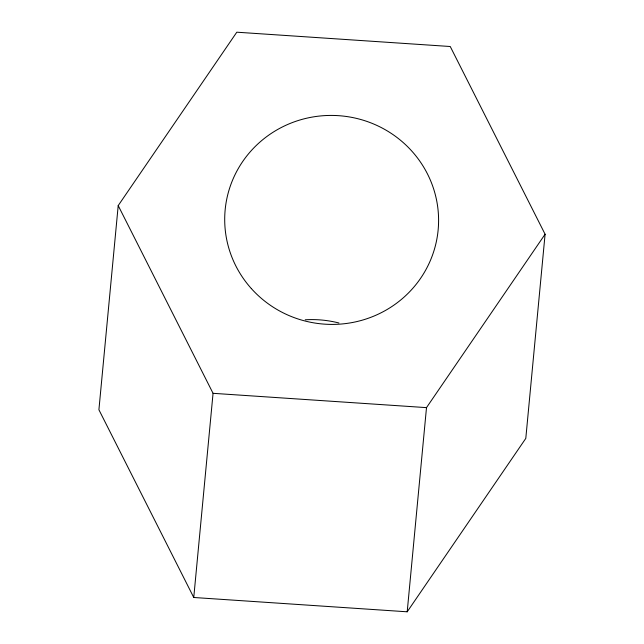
<?xml version="1.0" encoding="UTF-8"?>
<svg xmlns="http://www.w3.org/2000/svg" width="644" height="644" viewBox="0 0 644 644"><rect width="100%" height="100%" fill="white"/><g stroke="black" fill="none" stroke-linecap="round" stroke-linejoin="round"><path stroke-width="0.97" d="M118.206 205.597L98.91 409.769L193.755 597.487L407.201 611.8L525.794 438.403L545.09 234.231L450.245 46.513L236.799 32.2L118.206 205.597L213.059 393.315L193.755 597.487M407.201 611.8L426.497 407.628L545.09 234.231M213.059 393.315L426.497 407.628M305.216 319.794A106.96 104.465 5.4 0 1 338.953 322.998M251.337 288.568A106.96 104.465 5.4 0 0 432.961 253.808A106.96 104.465 5.4 0 0 310.649 117.369A106.96 104.465 5.4 0 0 251.337 288.568"/></g></svg>
